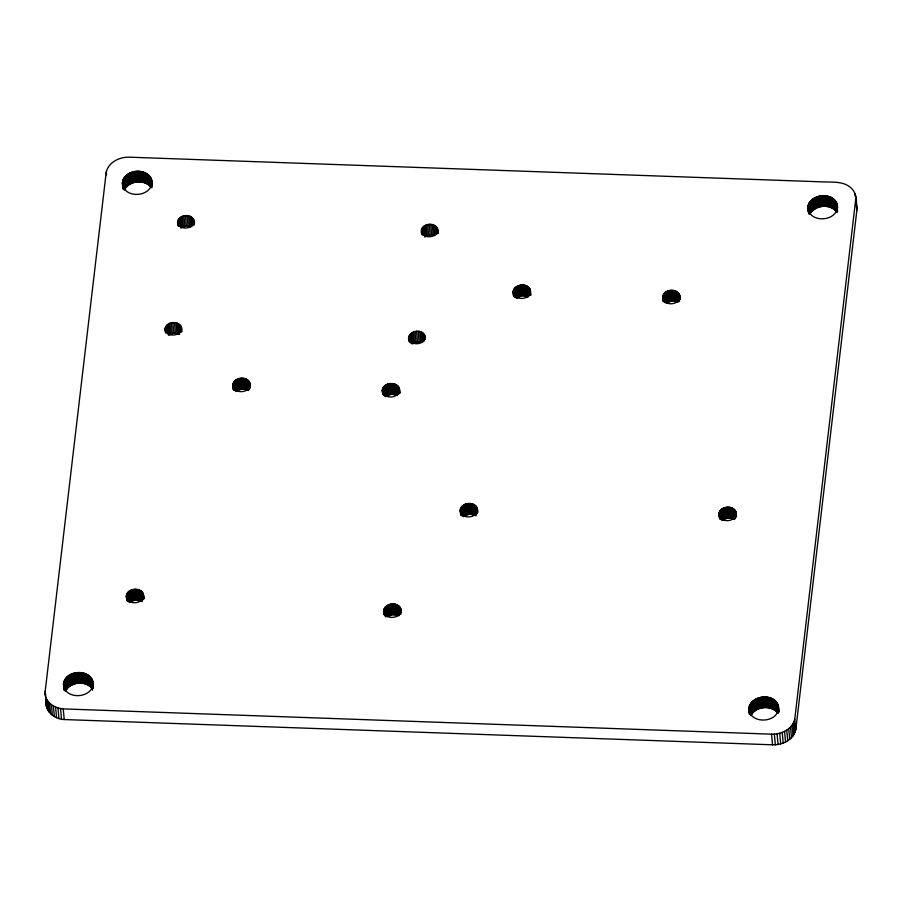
<?xml version="1.0" encoding="UTF-8"?>
<svg xmlns="http://www.w3.org/2000/svg" width="902" height="902" viewBox="0 0 902 902"><rect width="100%" height="100%" fill="white"/><g stroke="black" fill="none" stroke-linecap="round" stroke-linejoin="round"><path stroke-width="1.35" d="M46.385 706.345L45.179 691.372L106.233 172.158C108.578 162.056 119.786 156.768 129.46 157.185L824.248 181.933C833.358 182.26 844.227 181.234 851.353 188.236C857.43 193.919 856.257 203.142 856.821 210.628L795.767 729.842C793.422 739.944 782.214 745.232 772.54 744.815L64.222 719.548C54.007 719.289 43.465 710.088 46.509 699.219M45.1 693.57C45.63 702.635 54.853 708.363 63.219 708.893L771.526 734.172C781.211 734.589 792.407 729.301 794.752 719.187L855.897 197.775M63.512 684.325C64.741 669.25 92.218 668.145 93.086 683.851C91.857 698.937 64.38 700.031 63.512 684.325L63.963 689.816M122.424 183.072C123.653 167.986 151.119 166.893 151.987 182.599C150.758 197.685 123.292 198.778 122.424 183.072L122.796 187.819M749.066 707.991C748.716 724.306 777.389 723.742 778.573 708.273C777.389 689.816 742.808 695.701 749.63 714.339M807.966 206.738C807.628 223.053 836.301 222.478 837.484 207.02C836.481 189.082 802.825 193.964 808.474 212.06M126.359 596.222C126.968 587.258 143.463 586.762 143.553 596.143C142.46 604.667 126.979 605.174 126.359 596.222L126.607 598.883M232.908 385.143C233.517 376.179 250.012 375.683 250.102 385.064C249.008 393.588 233.528 394.095 232.908 385.143L233.314 389.799M382.324 390.465C382.933 381.501 399.428 381.005 399.518 390.397C398.425 398.909 382.944 399.417 382.324 390.465L382.606 393.791M383.812 611.556C385.38 620.52 401.728 618.671 400.916 609.481C398.458 599.717 380.464 603.957 384.06 614.217M460.257 510.408C460.866 501.444 477.361 500.948 477.451 510.34C476.357 518.853 460.877 519.36 460.257 510.408L460.663 515.065M513.351 291.245C512.888 300.727 529.429 300.704 530.489 291.853C529.97 280.116 508.04 284.852 513.858 296.566M662.711 297.243C663.32 288.29 679.815 287.783 679.905 297.175C678.811 305.688 663.331 306.206 662.711 297.243L663.083 301.234L662.767 296.566M718.962 514.129C719.582 505.165 736.066 504.669 736.156 514.05C735.074 522.574 719.582 523.081 718.962 514.129L719.221 516.79M165.641 332.973C160.759 320.413 184.47 318.609 181.697 331.801M178.213 225.985C173.331 213.424 197.042 211.609 194.268 224.812M409.271 341.779C404.333 330.019 426.499 326.851 425.248 339.152M437.944 233.494C440.65 220.223 417.085 222.219 421.888 234.667M149.89 176.42L150.905 187.064C144.128 179.002 129.099 180.569 124.318 190.018L123.315 179.363M65.418 691.27C70.277 681.596 86.006 680.176 92.444 688.925L91.429 678.281M835.387 200.842L836.391 211.496C829.614 203.435 814.585 204.991 809.804 214.439L808.801 203.796M750.904 715.692C755.775 706.029 771.492 704.597 777.93 713.347L776.926 702.703M516.327 298.258L521.976 295.698L528.29 296.905L527.287 286.261M246.9 379.483L247.903 390.126L242.446 388.841L236.493 390.994L235.49 380.34M396.316 384.804L397.32 395.448L391.863 394.174L385.909 396.316L384.895 385.673M140.351 590.562L141.355 601.206L135.898 599.92L129.944 602.074L128.941 591.43M676.703 291.583L677.706 302.238L672.249 300.952L666.296 303.095L665.293 292.451M474.249 504.748L475.253 515.392L469.795 514.117L463.842 516.26L462.839 505.616M397.117 604.881L398.12 615.525L392.471 614.668L387.364 616.742L386.36 606.099M732.954 508.469L733.969 519.112L728.5 517.827L722.547 519.98L721.544 509.337M179.588 334.439L173.849 333.12L168.46 335.262L167.456 324.619M433.603 224.846L434.606 235.49L430.096 234.813L424.707 236.955L423.703 226.312M412.135 343.944L417.525 341.802L422.035 342.478L421.031 331.835M189.927 216.164L190.931 226.808L186.421 226.12L182.17 227.462L181.155 216.818M421.629 232.006C424.064 239.549 437.944 237.666 437.56 229.503M408.899 337.788C409.722 346.537 425.473 345.207 424.989 336.491M177.807 222.106C178.63 230.867 194.381 229.536 193.896 220.81M165.224 329.106C166.058 337.855 181.809 336.525 181.325 327.809M856.9 208.43L855.615 195.655M855.818 199.985L856.821 210.628M855.006 193.614L855.254 196.275M855.502 198.936L856.009 204.258M837.281 204.81L837.53 207.471M837.101 204.1L837.473 208.091M836.864 203.401L837.552 211.203M836.571 202.736L837.451 212.049M836.222 202.082L837.101 211.395M835.827 201.45L836.831 212.094M834.891 200.267L835.895 210.91M834.35 199.714L835.365 210.358M833.775 199.184L834.778 209.828M833.155 198.688L834.158 209.332M832.49 198.226L833.493 208.869M831.791 197.797L832.794 208.441M831.058 197.391L832.061 208.046M830.28 197.042L831.283 207.685M829.479 196.715L830.483 207.359M828.645 196.433L829.648 207.077M827.777 196.196L828.78 206.84M826.886 195.993L827.889 206.648M825.961 195.847L826.965 206.49M825.026 195.734L826.029 206.389M824.056 195.678L825.059 206.321M823.086 195.666L824.09 206.321M822.128 195.711L823.131 206.355M821.181 195.79L822.184 206.445M820.245 195.926L821.248 206.569M819.332 196.106L820.335 206.75M818.441 196.32L819.444 206.975M817.562 196.58L818.565 207.234M816.716 196.884L817.719 207.528M815.893 197.222L816.896 207.877M815.092 197.606L816.096 208.249M814.326 198.012L815.34 208.666M813.593 198.463L814.607 209.106M812.894 198.947L813.908 209.591M812.24 199.455L813.243 210.098M811.608 199.996L812.623 210.64M811.033 200.571L812.037 211.215M810.492 201.169L811.496 211.812M809.996 201.789L810.999 212.432M809.545 202.431L810.548 213.086M809.15 203.108L810.154 213.751M808.508 204.506L809.387 213.819M808.271 205.228L809.026 213.222M808.091 205.972L808.846 213.966M807.91 208.249L808.226 211.654M794.752 719.187L795.767 729.842M794.143 721.329L795.158 731.984M793.219 723.37L794.222 734.014M791.979 725.287L792.993 735.931M790.479 727.057L791.482 737.712M788.72 728.681L789.724 739.324M786.747 730.124L787.75 740.767M784.56 731.375L785.574 742.019M782.203 732.413L783.218 743.056M778.381 706.063L778.877 711.385M778.201 705.353L778.821 712.005M777.952 704.665L778.708 712.648M777.659 703.988L778.415 711.971M777.321 703.334L778.201 712.648M779.7 733.236L780.715 743.879M776.475 702.094L777.49 712.749M775.991 701.519L776.994 712.163M775.449 700.967L776.453 711.61M774.874 700.437L775.878 711.08M774.243 699.941L775.258 710.584M777.073 733.811L778.076 744.454M773.589 699.478L774.592 710.122M772.89 699.05L773.893 709.694M772.146 698.655L773.149 709.299M771.379 698.295L772.383 708.938M774.344 734.127L775.348 744.781M770.567 697.968L771.582 708.622M769.733 697.686L770.748 708.341M768.876 697.449L769.88 708.093M767.974 697.246L768.989 707.901M771.526 734.172L772.54 744.815M767.061 697.099L768.064 707.743M766.114 696.987L767.117 707.642M765.155 696.93L766.159 707.585M764.174 696.919L765.189 707.574M763.216 696.964L764.231 707.608M762.269 697.043L763.284 707.698M761.344 697.178L762.348 707.822M760.431 697.359L761.435 708.002M759.529 697.573L760.533 708.228M758.661 697.844L759.664 708.487M757.804 698.137L758.819 708.792M756.981 698.475L757.996 709.13M756.192 698.858L757.195 709.502M755.425 699.275L756.428 709.919M754.692 699.715L755.696 710.37M753.993 700.2L754.997 710.844M735.953 512.077L736.483 516.711M735.728 511.468L736.224 516.79M735.423 510.882L735.931 516.203M753.328 700.707L754.343 711.362M735.051 510.318L735.682 516.981M734.623 509.799L735.378 517.782M752.708 701.249L753.711 711.903M734.127 509.314L735.006 518.627M752.121 701.824L753.136 712.467M733.574 508.863L734.578 519.518M751.58 702.421L752.595 713.065M751.084 703.041L752.099 713.685M732.3 508.119L733.303 518.763M750.644 703.684L751.648 714.339M731.59 507.815L732.593 518.458M750.238 704.361L751.253 715.004M749.9 705.048L750.78 714.361M730.834 507.567L731.849 518.21M749.607 705.759L750.487 715.072M749.359 706.48L750.114 714.474M749.179 707.236L749.81 713.888M730.045 507.375L731.06 518.019M749.01 709.502L749.449 714.237M729.222 507.251L730.225 517.895M728.365 507.183L729.368 517.827M727.497 507.183L728.5 517.827M726.651 507.251L727.655 517.906M725.817 507.386L726.82 518.03M725.016 507.578L726.02 518.222M724.238 507.826L725.253 518.47M723.505 508.13L724.509 518.774M722.806 508.48L723.81 519.135M722.152 508.886L723.156 519.529M720.991 509.822L721.995 520.465M720.495 510.34L721.374 519.665M720.055 510.904L720.811 518.898M719.695 511.502L720.439 519.484M719.39 512.122L720.021 518.774M719.165 512.776L719.672 518.098M719.029 513.441L719.525 518.763M679.849 295.833L680.164 299.16M679.465 294.582L680.074 299.193M679.172 293.996L679.668 299.317M678.8 293.443L679.556 301.426M678.36 292.913L679.116 300.907M677.864 292.428L678.744 301.753M677.312 291.989L678.191 301.302M676.038 291.233L677.052 301.877M675.339 290.929L676.342 301.584M674.583 290.681L675.587 301.336M673.794 290.489L674.797 301.144M672.971 290.365L673.974 301.009M672.103 290.297L673.117 300.952M671.235 290.309L672.249 300.952M670.389 290.376L671.392 301.02M669.566 290.5L670.569 301.155M668.754 290.692L669.769 301.347M667.987 290.951L668.991 301.595M667.243 291.245L668.258 301.899M666.544 291.605L667.559 302.249M665.89 292L666.905 302.655M664.729 292.936L665.62 302.26M664.233 293.466L665.112 302.779M663.804 294.029L664.56 302.012M663.432 294.616L664.064 301.279M663.139 295.247L663.759 301.899M662.914 295.89L663.41 301.212M530.286 289.88L530.883 295.168M530.049 289.26L530.556 294.582M529.756 288.674L530.263 293.996M529.384 288.121L530.015 294.774M528.955 287.591L529.699 295.574M528.448 287.107L529.203 295.089M527.895 286.667L528.775 295.98M526.621 285.911L527.636 296.555M525.922 285.607L526.926 296.251M525.167 285.359L526.17 296.003M524.378 285.167L525.381 295.822M523.555 285.043L524.558 295.687M522.686 284.976L523.701 295.619M521.83 284.976L522.833 295.63M520.973 285.043L521.976 295.698M520.15 285.179L521.153 295.833M519.338 285.37L520.353 296.025M518.571 285.618L519.575 296.273M517.827 285.923L518.842 296.578M517.139 286.284L518.143 296.927M516.474 286.678L517.489 297.333M515.876 287.129L516.88 297.773M515.324 287.614L516.203 296.927M514.817 288.144L515.707 297.457M514.388 288.708L515.143 296.69M514.016 289.294L514.771 297.277M513.723 289.914L514.354 296.578M513.497 290.568L514.005 295.89M477.395 508.999L477.643 511.659M477.248 508.356L477.62 512.359M477.023 507.747L477.519 513.069M476.718 507.161L477.226 512.483M476.346 506.597L476.978 513.261M475.918 506.078L476.673 514.061M475.41 505.594L476.301 514.907M474.858 505.154L475.861 515.797M473.584 504.398L474.599 515.042M472.885 504.094L473.888 514.738M472.129 503.846L473.133 514.49M471.34 503.654L472.344 514.298M470.517 503.53L471.52 514.174M469.649 503.463L470.664 514.106M468.792 503.463L469.795 514.117M467.935 503.53L468.939 514.185M467.112 503.666L468.115 514.309M466.3 503.857L467.315 514.501M465.533 504.105L466.537 514.76M464.801 504.41L465.804 515.053M464.102 504.77L465.105 515.414M437.256 228.33L437.763 233.652M463.436 505.165L464.451 515.809M436.681 227.248L437.188 232.581M435.858 226.301L436.613 234.283M462.286 506.101L463.29 516.745M461.779 506.631L462.67 515.944M434.832 225.489L435.711 234.802M461.35 507.183L462.106 515.177M460.978 507.781L461.734 515.764M460.685 508.401L461.317 515.065M460.46 509.055L460.967 514.377M460.313 509.72L460.821 515.053M432.205 224.395L433.219 235.039M430.682 224.158L431.686 234.802M429.081 224.158L430.096 234.813M427.559 224.395L428.563 235.05M426.127 224.857L427.131 235.501M424.831 225.5L425.834 236.144M422.767 227.27L423.523 235.253M422.057 228.353L422.688 235.005M421.617 229.536L422.001 233.539M424.684 335.318L425.067 339.31M424.109 334.247L424.617 339.569M423.286 333.289L424.041 341.272M422.249 332.477L423.139 341.79M419.633 331.384L420.648 342.027M418.111 331.147L419.114 341.79M416.51 331.147L417.525 341.802M414.988 331.395L415.991 342.038M413.556 331.846L414.559 342.489M412.259 332.488L413.263 343.132M411.12 333.3L412.011 342.613M410.196 334.259L411.075 343.572M409.485 335.341L410.117 341.993M409.046 336.536L409.553 341.858M399.462 389.055L399.834 393.046M399.304 388.412L399.766 393.058M399.079 387.804L399.586 393.125M398.785 387.217L399.282 392.539M398.413 386.654L399.045 393.317M397.974 386.135L398.729 394.118M397.478 385.65L398.233 393.633M396.925 385.199L397.805 394.524M395.651 384.455L396.666 395.099M394.952 384.151L395.955 394.794M394.197 383.902L395.2 394.546M393.407 383.711L394.411 394.354M392.573 383.587L393.588 394.23M391.716 383.519L392.731 394.163M390.848 383.519L391.863 394.174M390.002 383.587L391.006 394.242M389.168 383.722L390.183 394.366M388.367 383.914L389.382 394.557M387.601 384.162L388.604 394.817M386.857 384.466L387.871 395.11M386.157 384.816L387.172 395.471M385.504 385.222L386.518 395.865M384.342 386.157L385.357 396.801M383.846 386.687L384.726 396.001M383.418 387.24L384.173 395.234M383.046 387.837L383.677 394.49M382.752 388.458L383.373 395.11M382.527 389.112L383.023 394.433M382.38 389.777L382.764 393.779M400.77 608.85L401.018 611.511M400.544 608.23L400.916 612.221M400.24 607.644L400.871 614.296M399.868 607.08L400.499 613.743M399.439 606.561L400.071 613.213M398.943 606.076L399.699 614.059M398.38 605.637L399.259 614.95M397.771 605.231L398.785 615.874M396.406 604.577L397.41 615.22M395.651 604.329L396.666 614.972M394.862 604.137L395.865 614.792M394.039 604.013L395.042 614.657M393.182 603.945L394.185 614.589M392.314 603.945L393.317 614.6M391.457 604.013L392.471 614.668M390.634 604.148L391.637 614.792M389.833 604.34L390.837 614.995M389.055 604.588L390.059 615.243M388.322 604.892L389.326 615.547M387.623 605.253L388.627 615.897M386.969 605.648L387.973 616.303M385.808 606.584L386.687 615.897M385.312 607.114L386.191 616.427M384.872 607.666L385.752 616.991M384.5 608.264L385.255 616.246M384.207 608.884L384.838 615.547M383.981 609.538L384.489 614.86M383.835 610.203L384.162 614.882M250.046 383.733L250.35 387.725M249.662 382.482L250.17 387.804M249.369 381.896L249.865 387.217M248.997 381.332L249.629 387.984M248.557 380.813L249.313 388.796M248.061 380.328L248.941 389.641M247.509 379.877L248.512 390.532M246.235 379.122L247.249 389.777M245.536 378.829L246.539 389.472M244.78 378.581L245.784 389.224M243.991 378.389L244.994 389.033M243.168 378.254L244.171 388.909M242.3 378.197L243.315 388.841M241.432 378.197L242.446 388.841M240.586 378.265L241.589 388.909M239.763 378.4L240.766 389.044M238.951 378.592L239.966 389.236M238.184 378.84L239.188 389.484M237.44 379.144L238.455 389.788M236.741 379.494L237.756 390.149M236.087 379.9L237.102 390.543M234.926 380.836L235.941 391.479M234.43 381.354L235.309 390.679M234.001 381.918L234.757 389.901M233.629 382.516L234.385 390.498M233.336 383.136L233.956 389.788M233.111 383.79L233.618 389.112M232.964 384.455L233.471 389.777M193.592 219.648L194.155 224.722M193.017 218.566L193.513 223.899M192.194 217.619L192.949 225.601M191.156 216.807L192.036 226.12M188.541 215.713L189.544 226.357M187.007 215.477L188.022 226.12M185.417 215.477L186.421 226.12M183.884 215.713L184.887 226.368M182.452 216.164L183.467 226.819M180.028 217.63L181.031 228.274M179.092 218.588L179.848 226.571M178.393 219.671L179.024 226.323M177.953 220.855L178.449 226.188M181.02 326.637L181.516 331.959M180.445 325.566L180.941 330.887M179.622 324.607L180.377 332.59M178.585 323.795L179.464 333.109M177.356 323.153L178.359 333.796M175.969 322.702L176.972 333.345M174.436 322.465L175.45 333.109M172.846 322.465L173.849 333.12M171.312 322.713L172.316 333.357M169.88 323.164L170.895 333.808M168.584 323.807L169.599 334.45M166.52 325.577L167.276 333.56M165.821 326.659L166.318 331.981M151.615 179.678L151.987 183.67M151.367 178.979L151.998 185.632M165.382 327.843L165.754 331.846M151.085 178.303L151.964 187.627M150.735 177.66L151.615 186.973M150.341 177.029L151.344 187.672M149.405 175.834L150.409 186.488M148.864 175.281L149.867 185.936M148.289 174.762L149.292 185.406M147.657 174.266L148.672 184.91M147.003 173.793L148.007 184.448M146.304 173.364L147.308 184.019M145.56 172.97L146.575 183.625M144.794 172.609L145.797 183.264M143.982 172.293L144.996 182.937M143.147 172.011L144.162 182.655M142.291 171.775L143.294 182.418M141.388 171.572L142.403 182.215M140.475 171.414L141.479 182.069M139.528 171.312L140.543 181.956M138.57 171.256L139.573 181.9M137.589 171.245L138.604 181.888M136.63 171.279L137.645 181.933M135.683 171.369L136.698 182.012M134.759 171.504L135.762 182.148M133.846 171.673L134.849 182.328M132.944 171.899L133.958 182.542M132.075 172.158L133.079 182.802M131.218 172.462L132.233 183.106M130.395 172.801L131.41 183.444M129.606 173.173L130.61 183.828M128.839 173.59L129.843 184.233M128.107 174.041L129.11 184.685M127.407 174.514L128.411 185.169M126.742 175.033L127.757 185.677M126.122 175.574L127.126 186.218M125.536 176.138L126.551 186.793M124.995 176.736L126.009 187.39M124.51 177.367L125.513 188.011M124.059 178.01L125.062 188.653M123.653 178.675L124.668 189.33M123.022 180.073L123.901 189.397M122.773 180.806L123.529 188.789M122.593 181.55L123.349 189.533M122.48 182.317L122.976 187.639M106.233 172.158L106.492 174.819M143.497 594.813L143.869 598.804M143.35 594.17L143.801 598.804M143.125 593.561L143.621 598.883M142.82 592.975L143.328 598.297M142.448 592.411L143.08 599.063M142.02 591.892L142.775 599.875M141.513 591.408L142.403 600.721M140.96 590.957L141.964 601.611M139.686 590.212L140.701 600.856M138.987 589.908L139.99 600.552M138.231 589.66L139.235 600.304M137.442 589.468L138.446 600.112M136.619 589.344L137.623 599.988M135.751 589.277L136.766 599.92M134.894 589.277L135.898 599.92M134.037 589.344L135.041 599.999M133.214 589.48L134.218 600.123M132.402 589.671L133.417 600.315M131.636 589.919L132.639 600.563M130.903 590.224L131.906 600.867M130.204 590.573L131.207 601.228M129.538 590.979L130.553 601.623M128.388 591.915L129.392 602.559M127.881 592.434L128.772 601.758M127.453 592.997L128.208 600.991M127.081 593.595L127.836 601.578M126.787 594.215L127.419 600.867M126.562 594.869L127.069 600.191M126.415 595.534L126.923 600.856M92.703 680.931L93.334 687.583M92.466 680.232L93.222 688.226M92.906 685.373L93.154 688.034M92.173 679.567L92.929 687.549M91.835 678.913L92.714 688.226M92.196 687.561L92.444 690.222M90.989 677.673L91.993 688.316M90.493 677.086L91.508 687.741M89.963 676.534L90.967 687.189M89.377 676.015L90.392 686.659M88.757 675.519L89.76 686.163M88.092 675.057L89.106 685.7M87.393 674.617L88.407 685.272M86.66 674.222L87.663 684.877M85.893 673.862L86.896 684.517M85.081 673.546L86.085 684.19M84.247 673.264L85.25 683.908M83.379 673.027L84.393 683.671M82.488 672.824L83.491 683.468M81.575 672.678L82.578 683.321M80.628 672.565L81.631 683.209M79.658 672.509L80.673 683.152M78.688 672.497L79.692 683.141M77.73 672.531L78.733 683.186M76.783 672.621L77.786 683.265M75.847 672.757L76.862 683.4M74.934 672.937L75.948 683.581M74.043 673.151L75.046 683.795M73.163 673.411L74.178 684.066M72.318 673.715L73.321 684.359M71.495 674.053L72.498 684.697M70.706 674.437L71.709 685.08M69.939 674.843L70.942 685.497M69.206 675.294L70.209 685.937M68.507 675.778L69.51 686.422M67.842 676.286L68.845 686.929M67.222 676.827L68.225 687.471M66.635 677.391L67.639 688.046M66.094 677.988L67.098 688.643M65.598 678.62L66.601 689.263M65.147 679.262L66.162 689.906M64.752 679.928L65.756 690.582M64.403 680.627L65.282 689.94M64.11 681.337L64.989 690.65M63.873 682.059L64.628 690.041M63.692 682.803L64.324 689.455M63.568 683.569L64.2 690.222M63.219 708.893L64.222 719.548M60.502 708.521L61.516 719.165M57.953 707.878L58.957 718.533M55.563 707.01L56.567 717.654M53.365 705.905L54.379 716.56M51.391 704.609L52.395 715.252M49.633 703.12L50.647 713.764M48.144 701.463L49.148 712.118M46.915 699.67L47.93 710.314M45.991 697.742L46.994 708.386M45.179 691.372L45.551 695.363M45.81 698.024L46.182 702.015"/></g></svg>
